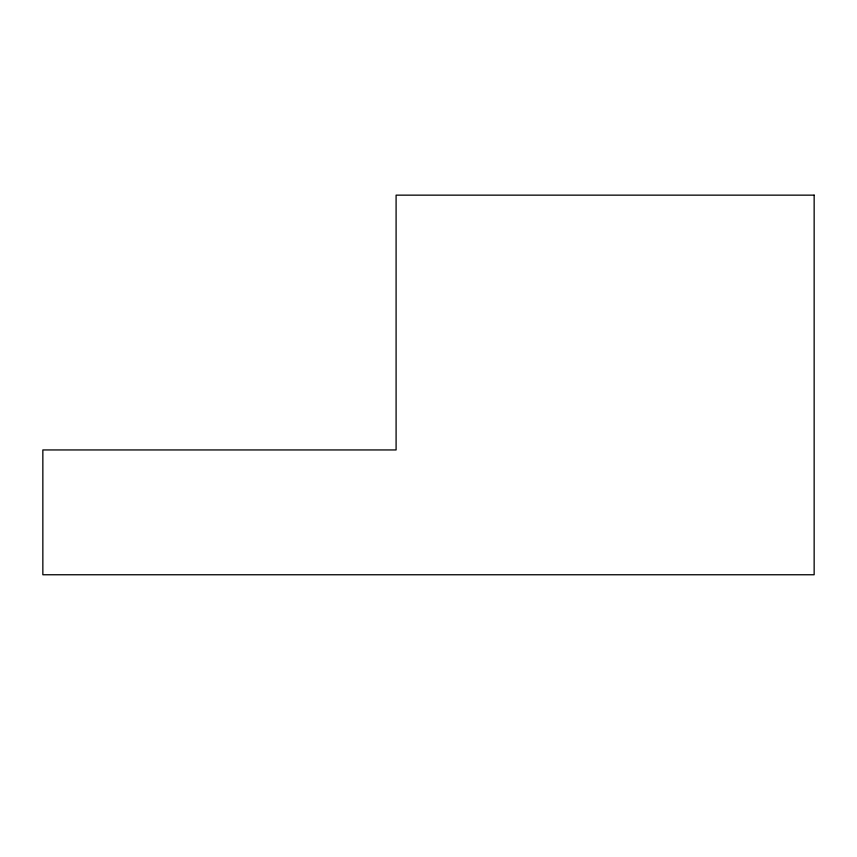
<?xml version="1.0" encoding="UTF-8"?>
<svg xmlns="http://www.w3.org/2000/svg" width="857" height="857" viewBox="0 0 857 857"><rect width="100%" height="100%" fill="white"/><g stroke="black" fill="none" stroke-linecap="round" stroke-linejoin="round"><path stroke-width="1.29" d="M814.15 195.15L396.095 195.15L396.095 449.946L42.85 449.946L42.85 574.758L814.15 574.758L814.15 195.15"/></g></svg>
